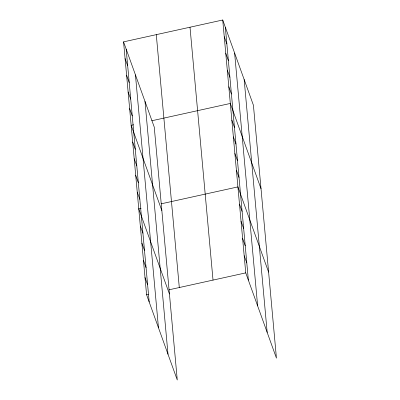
<?xml version="1.0" encoding="UTF-8"?>
<svg xmlns="http://www.w3.org/2000/svg" width="400" height="400" viewBox="0 0 400 400"><rect width="100%" height="100%" fill="white"/><g stroke="black" fill="none" stroke-linecap="round" stroke-linejoin="round"><path stroke-width="0.6" d="M123.56 41.86L154.255 127.12L177.27 380L146.575 294.74L123.56 41.86L222.73 20L253.425 105.26L276.44 358.14L245.745 272.88L222.73 20M133.58 124.775L131.155 125.31L161.85 210.57M151.76 120.77L230.325 103.45L261.02 188.71M141.175 208.225L138.75 208.76L169.445 294.02M161.175 203.82L237.92 186.9L268.615 272.16M146.575 294.74L148.395 294.34M169 289.8L245.745 272.88M224.25 36.69L226.865 43.965M225.77 53.38L228.385 60.655M227.285 70.07L229.905 77.345M228.805 86.76L231.425 94.035M231.845 120.14L234.465 127.415M233.365 136.83L235.98 144.105M234.885 153.52L237.5 160.795M236.4 170.21L239.02 177.485M239.485 204.095L242.105 211.37M241.05 221.295L243.67 228.565M242.615 238.49L245.235 245.76M244.18 255.685L246.8 262.96M125.075 58.55L127.695 65.825M126.595 75.24L129.215 82.515M128.115 91.93L130.735 99.205M129.635 108.62L132.255 115.895M132.675 142L135.29 149.275M134.19 158.69L136.81 165.965M135.71 175.38L138.33 182.655M137.23 192.07L139.85 199.345M140.315 225.96L142.935 233.23M141.88 243.155L144.5 250.425M143.445 260.35L146.065 267.625M145.01 277.545L147.63 284.82M244.16 79.525L267.175 332.405M234.615 53.01L257.63 305.89M225.35 27.275L248.365 280.155M190.005 27.215L213.02 280.095M156.285 34.645L179.3 287.525M144.99 101.385L168.005 354.265M135.44 74.87L158.46 327.75M126.175 49.135L149.195 302.015"/></g></svg>
